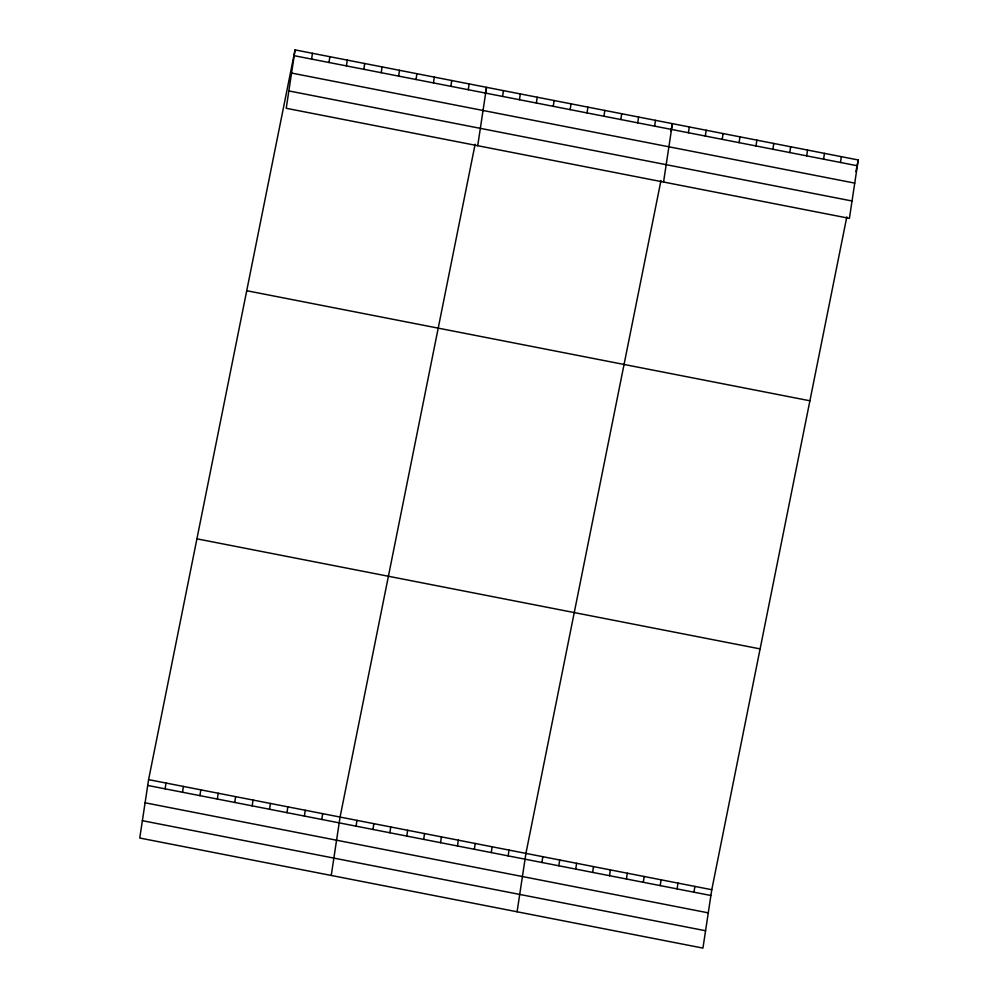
<?xml version="1.0" encoding="UTF-8"?>
<svg xmlns="http://www.w3.org/2000/svg" width="998" height="998" viewBox="0 0 998 998"><rect width="100%" height="100%" fill="white"/><g stroke="black" fill="none" stroke-linecap="round" stroke-linejoin="round"><path stroke-width="1.5" d="M295.059 49.9L286.226 108.283L849.41 218.362L858.243 159.967L295.059 49.9L148.59 779.638L139.757 838.033L702.941 948.1L711.774 889.717L846.815 216.89M165.119 788.844L165.992 783.043M182.522 792.237L183.395 786.449M199.937 795.643L200.81 789.855M311.588 59.094L312.461 53.306M217.339 799.049L218.213 793.248M329.003 62.5L329.876 56.699M234.742 802.442L235.628 796.654M346.406 65.905L347.279 60.105M252.157 805.848L253.03 800.059M363.808 69.299L364.694 63.51M269.56 809.253L270.433 803.465M381.224 72.704L382.097 66.916M286.975 812.659L287.848 806.858M398.626 76.11L399.499 70.309M304.378 816.052L305.251 810.264M416.041 79.503L416.914 73.715M321.78 819.458L322.666 813.669M433.444 82.909L434.317 77.12M331.236 875.458L340.069 817.063L475.123 144.248M450.846 86.315L451.732 80.514M356.086 826.157L356.96 820.368M468.262 89.72L469.135 83.919M372.978 829.463L373.863 823.674M477.718 145.708L486.537 87.325L485.365 93.163M389.881 832.769L390.754 826.968M502.568 96.419L503.441 90.631M406.772 836.075L407.646 830.274M519.459 99.725L520.332 93.924M423.676 839.368L424.549 833.58M536.35 103.019L537.223 97.23M440.567 842.674L441.44 836.885M553.254 106.324L554.127 100.536M457.458 845.98L458.332 840.179M570.145 109.63L571.018 103.829M474.362 849.273L475.235 843.485M587.036 112.924L587.922 107.135M491.253 852.579L492.126 846.791M603.94 116.23L604.813 110.441M508.144 855.885L509.03 850.084M620.831 119.535L621.704 113.735M517.089 911.773L525.921 853.39L660.963 180.563M637.722 122.841L638.608 117.04M541.939 862.484L542.812 856.696M654.626 126.135L655.499 120.346M558.83 865.79L559.716 859.989M663.558 182.035L672.39 123.652L670.93 130.95M575.734 869.096L576.607 863.295M688.408 132.746L689.294 126.946M592.625 872.389L593.498 866.601M705.312 136.04L706.185 130.251M609.516 875.695L610.402 869.907M722.203 139.346L723.076 133.557M626.42 879.001L627.293 873.2M739.106 142.652L739.98 136.851M643.311 882.294L644.184 876.506M755.997 145.945L756.871 140.157M660.214 885.6L661.088 879.812M772.889 149.251L773.762 143.463M677.106 888.906L677.979 883.105M789.792 152.557L790.665 146.756M693.997 892.2L694.87 886.411M806.683 155.863L807.557 150.062M823.575 159.156L824.46 153.368M840.478 162.462L841.351 156.674M855.897 171.644L858.243 159.967M294.185 55.688L857.369 165.768M291.553 73.054L854.75 183.121M288.859 90.93L852.043 200.997M246.718 290.717L809.914 400.784M196.918 538.833L760.114 648.9M148.59 779.638L711.774 889.717M147.704 785.438L710.9 895.505M145.084 802.791L708.268 912.858M142.377 820.68L705.561 930.747"/></g></svg>
